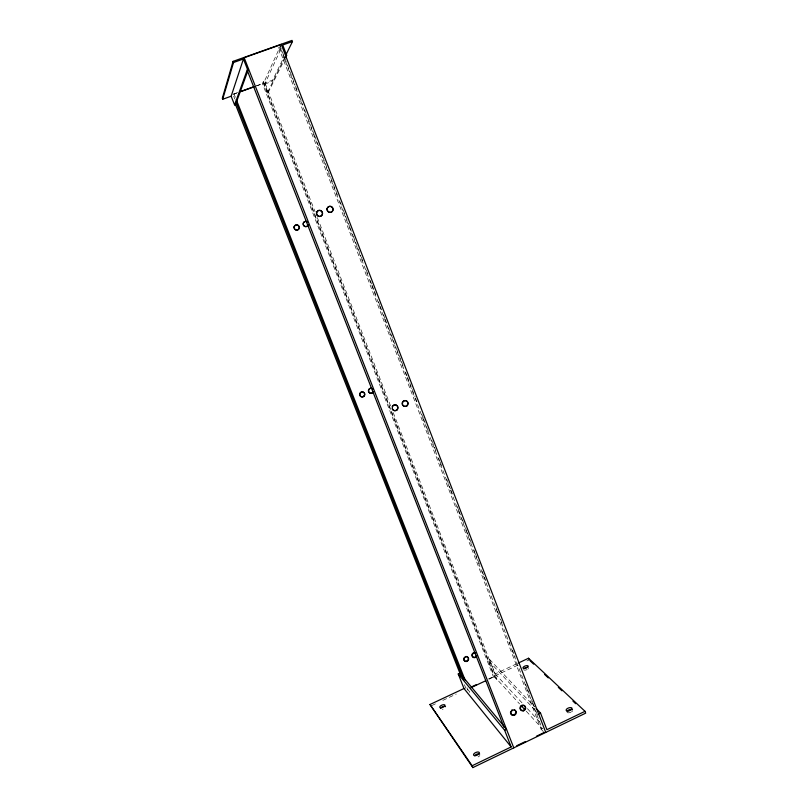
<?xml version="1.0" encoding="UTF-8"?>
<svg xmlns="http://www.w3.org/2000/svg" width="808" height="808" viewBox="0 0 808 808"><rect width="100%" height="100%" fill="white"/><g stroke="black" fill="none" stroke-linecap="round" stroke-linejoin="round"><path stroke-width="0.61" stroke-dasharray="4.04 3.03" d="M393.203 412.625L496.92 679.235L495.92 679.7L493.536 677.084L262.428 83.618L263.236 81.82L264.368 81.416L315.08 211.787M281.204 44.248L263.438 83.456L494.193 676.266L519.544 703.889M285.032 56.732L267.196 93.112L268.125 92.779L264.741 84.093L280.669 49.47M256.389 86.002L272.71 80.113L284.305 56.287M268.125 92.779L285.022 58.55M278.659 47.47L541.047 729.079L542.168 728.543L279.952 47.005M535.199 710.313L487.911 660.126L489.547 659.358L495.203 673.882L517.413 663.459M431.745 705.586L437.32 702.97M442.885 700.354L456.257 694.072M488.608 678.882L517.857 665.146M526.877 660.914L529.129 659.853M489.022 679.205L493.536 677.084M237.633 92.556L232.916 94.253L234.764 98.95M256.52 85.739L262.428 83.618M232.876 94.475L237.572 92.789M264.741 84.093L273.084 81.083L272.71 80.113M489.547 659.358L534.472 706.687M495.203 673.882L523.17 704.071M527.412 708.646L539.269 721.453M526.301 711.252L542.36 728.745M541.047 729.079L543.39 731.634M467.59 689.275L469.801 691.991L468.791 692.456L466.943 687.77M233.946 93.718L235.34 97.233M464.438 684.679L466.287 689.365M317.362 217.655L390.921 406.747M263.236 81.82L495.92 679.7M279.74 45.056L295.132 85.082M295.587 86.254L297.849 92.142M299.657 96.849L302.828 105.09M304.636 109.797L306 113.332M307.808 118.039L314.15 134.522M314.605 135.694L322.301 155.712M322.756 156.883L330.452 176.891M330.906 178.073L338.148 196.91M339.956 201.616L341.319 205.141M343.127 209.858L349.47 226.331M349.925 227.513L352.631 234.572M353.086 235.754L357.621 247.521M358.065 248.702L360.782 255.762M361.237 256.934L363.499 262.822M366.216 269.882L368.488 275.77M370.296 280.477L371.65 284.012M372.104 285.194L373.922 289.9M374.367 291.072L376.639 296.96M378.447 301.667L379.8 305.202M380.255 306.373L381.618 309.908M383.426 314.615L384.79 318.15M385.234 319.322L387.951 326.392M388.406 327.563L392.93 339.34M393.385 340.511L396.102 347.571M396.556 348.753L401.081 360.53M401.536 361.701L403.798 367.589M405.616 372.296L406.969 375.831M407.424 377.003L409.232 381.709M409.686 382.891L415.12 397.011M415.575 398.192L416.938 401.728M421.917 414.676L423.271 418.201M423.725 419.382L426.442 426.442M426.897 427.624L428.25 431.149M431.876 440.572L436.401 452.339M438.663 458.227L439.572 460.58M440.027 461.752L442.289 467.64M446.814 479.417L450.44 488.83M450.894 490.012L452.702 494.718M457.237 506.485L458.591 510.02M459.045 511.191L461.762 518.261M462.216 519.433L463.57 522.968M465.378 527.675L466.741 531.21M467.196 532.381L471.721 544.158M473.983 550.036L474.892 552.389M475.346 553.571L479.871 565.337M482.134 571.226L483.952 575.932M484.396 577.114L485.76 580.649M496.173 607.717L497.082 610.07M497.526 611.252L498.889 614.777M500.697 619.494L502.061 623.019M509.303 641.855L510.212 644.208M512.474 650.097L515.191 657.156M525.604 684.235L527.412 688.941M527.866 690.113L529.23 693.648M531.492 699.536L532.391 701.889M532.846 703.061L534.209 706.596M536.017 711.303L537.381 714.838M443.047 709.141A2.808 1.202 -22.8 0 1 442.36 709.323M479.821 755.581A3.141 1.515 -22.6 0 1 478.084 756.914M528.604 668.499A2.767 1.172 -20.3 0 1 528.24 668.883M527.129 669.58A2.767 1.172 -20.3 0 1 523.594 669.58M572.529 710.969A3.101 1.464 -19.3 0 1 571.589 711.848M570.923 712.222A3.101 1.464 -19.3 0 1 566.842 712.09"/><path stroke-width="1.21" d="M285.82 55.095L292.466 41.541L292.031 40.4L233.088 61.358L222.301 98.293L222.695 99.263L231.149 96.213L243.44 58.984L233.542 62.499L222.695 99.263M247.45 69.256L248.551 68.862L235.522 104.585L234.583 104.929L247.45 69.256L243.44 58.984M285.567 57.449L286.658 55.237L282.719 45.006L292.466 41.541M511.161 746.925L463.994 688.527L429.977 704.495L472.135 765.752L511.161 746.925L504.647 730.25L458.247 673.963L459.904 673.185L506.545 729.341L504.647 730.25M429.977 704.495L472.872 767.6L585.699 713.141L585.002 711.313L546.905 729.685L540.522 713.06L536.199 708.515M516.706 745.744L525.493 741.502M536.482 736.199L544.168 732.492M538.643 713.959L540.522 713.06M518.524 662.944L528.513 658.247L585.002 711.313M471.862 686.75L476.336 684.649M470.973 687.689L485.638 680.801M239.996 91.698L254.167 86.597M241.107 91.516L254.035 86.85M285.567 55.631L286.658 55.237M245.309 57.297L279.74 45.056M530.038 660.712L533.694 664.156M544.643 674.468L548.289 677.902M558.328 687.356L561.974 690.8M572.923 701.112L575.66 703.687M521.231 705.727L524.614 709.414M472.135 765.752L472.872 767.6M236.259 99.576L465.176 680.255M236.047 102.333L463.701 679.558M235.401 104.282L461.196 676.468M231.149 96.213L234.583 104.929M458.247 673.963L463.994 688.527M233.088 61.358L233.542 62.499M244.087 57.449L513.777 747.855M247.349 70.65L504.051 727.362M281.204 44.248L545.743 732.432M528.513 658.247L529.129 659.853M440.461 708.394A2.808 1.202 -22.8 0 1 442.976 706.586A2.808 1.202 -22.8 0 1 445.531 706.667M474.559 755.722A3.141 1.515 -22.6 0 1 479.679 754.015M466.347 656.47A2.424 2.252 -50.6 0 1 468.246 659.227A2.424 2.252 -50.6 0 1 465.236 661.106A2.424 2.252 -50.6 0 1 463.863 658.025M465.156 656.692A2.424 2.252 -50.6 0 1 465.741 656.5M476.366 655.783A2.424 2.252 -51.3 0 1 471.953 654.793M472.125 654.187A2.424 2.252 -51.3 0 1 475.7 653.056M373.144 391.708A2.515 2.464 -69.7 0 1 369.902 393.052A2.515 2.464 -69.7 0 1 368.62 389.769A2.515 2.464 -69.7 0 1 371.872 388.426M308.222 224.483A2.616 2.545 63.4 0 1 304.889 226.513A2.616 2.545 63.4 0 1 303.434 222.776A2.616 2.545 63.4 0 1 307.272 222.048M308.201 225.038A2.626 2.545 63.4 0 1 304.838 226.341A2.626 2.545 63.4 0 1 303.485 222.887A2.626 2.545 63.4 0 1 306.858 221.594M372.639 388.84A2.515 2.464 -69.7 0 1 373.094 389.305M373.367 391.789A2.515 2.464 -69.7 0 1 370.125 393.132A2.515 2.464 -69.7 0 1 368.842 389.85A2.515 2.464 -69.7 0 1 372.094 388.507M476.851 655.53A2.424 2.252 -51.3 0 1 474.003 657.651A2.424 2.252 -51.3 0 1 472.367 654.732A2.424 2.252 -51.3 0 1 475.498 653.116M393.809 405.01A2.919 2.848 -67.8 0 1 397.516 406.586A2.919 2.848 -67.8 0 1 395.9 410.393A2.919 2.848 -67.8 0 1 392.193 408.818M392.234 406.586A2.919 2.848 -67.8 0 1 393.153 405.394M521.685 705.334A2.798 2.555 -52.1 0 1 525.261 707.263A2.798 2.555 -52.1 0 1 522.2 710.474A2.798 2.555 -52.1 0 1 520.2 706.879M520.564 706.253A2.798 2.555 -52.1 0 1 521.069 705.717M514.252 709.717A2.808 2.565 -51.4 0 1 515.595 713.171A2.808 2.565 -51.4 0 1 512.08 714.848A2.808 2.565 -51.4 0 1 510.737 711.394M511.605 710.232A2.808 2.565 -51.4 0 1 512.221 709.838M524.19 668.499A2.767 1.172 -20.3 0 1 527.887 667.246M567.034 711.252A3.101 1.464 -19.3 0 1 569.771 709.586A3.101 1.464 -19.3 0 1 572.508 709.798M441.077 707.768A2.808 1.202 -22.8 0 0 444.986 705.334A2.808 1.202 -22.8 0 0 441.006 705.576A2.808 1.202 -22.8 0 0 441.077 707.768M475.114 755.672A3.141 1.505 -22.6 0 0 479.417 752.844A3.141 1.505 -22.6 0 0 474.862 752.985A3.141 1.505 -22.6 0 0 475.114 755.672M363.61 396.364A2.515 2.464 -67.9 0 0 363.115 392.062A2.515 2.464 -67.9 0 0 359.681 394.698A2.515 2.464 -67.9 0 0 363.61 396.364M294.072 227.129A2.626 2.555 61.6 0 0 297.576 229.987A2.626 2.555 61.6 0 0 298.202 225.533A2.626 2.555 61.6 0 0 294.072 227.129M294.223 227.038A2.626 2.555 61.6 0 0 297.728 229.906A2.626 2.555 61.6 0 0 298.354 225.442A2.626 2.555 61.6 0 0 294.223 227.038M363.822 396.455A2.515 2.464 -67.9 0 0 363.327 392.143A2.515 2.464 -67.9 0 0 359.883 394.779A2.515 2.464 -67.9 0 0 363.822 396.455M466.539 661.5A2.434 2.252 -50.6 0 0 468.175 657.641A2.434 2.252 -50.6 0 0 464.166 658.379A2.434 2.252 -50.6 0 0 466.539 661.5M513.848 715.413A2.808 2.565 -51.4 0 0 515.736 710.969A2.808 2.565 -51.4 0 0 511.151 711.858A2.808 2.565 -51.4 0 0 513.848 715.413M523.311 710.889A2.798 2.555 -52.1 0 0 525.19 706.455A2.798 2.555 -52.1 0 0 520.625 707.333A2.798 2.555 -52.1 0 0 523.311 710.889M406.949 405.879A2.919 2.838 -69.4 0 0 406.404 400.879A2.919 2.838 -69.4 0 0 402.435 403.95A2.919 2.838 -69.4 0 0 406.949 405.879M396.839 410.131A2.929 2.848 -67.8 0 0 396.284 405.121A2.929 2.848 -67.8 0 0 392.294 408.191A2.929 2.848 -67.8 0 0 396.839 410.131M327.21 208.787A3.06 2.959 67.1 0 0 331.26 212.151A3.06 2.959 67.1 0 0 331.997 206.949A3.06 2.959 67.1 0 0 327.21 208.787M316.645 212.847A3.06 2.969 65.5 0 0 320.715 216.211A3.06 2.969 65.5 0 0 321.453 210.999A3.06 2.969 65.5 0 0 316.645 212.847M316.453 212.969A3.06 2.969 65.4 0 0 320.513 216.332A3.06 2.969 65.4 0 0 321.251 211.12A3.06 2.969 65.4 0 0 316.453 212.969M327.008 208.918A3.06 2.959 67.1 0 0 331.048 212.272A3.06 2.959 67.1 0 0 331.785 207.08A3.06 2.959 67.1 0 0 327.008 208.918M406.656 405.767A2.919 2.838 -69.4 0 0 406.111 400.768A2.919 2.838 -69.4 0 0 402.142 403.838A2.919 2.838 -69.4 0 0 406.656 405.767M524.493 668.509A2.767 1.172 -20.3 0 0 528.2 666.166A2.767 1.172 -20.3 0 0 524.069 666.509A2.767 1.172 -20.3 0 0 524.493 668.509M567.974 711.02A3.101 1.464 -19.4 0 0 572.034 708.313A3.101 1.464 -19.4 0 0 567.277 708.576A3.101 1.464 -19.4 0 0 567.974 711.02"/></g></svg>
